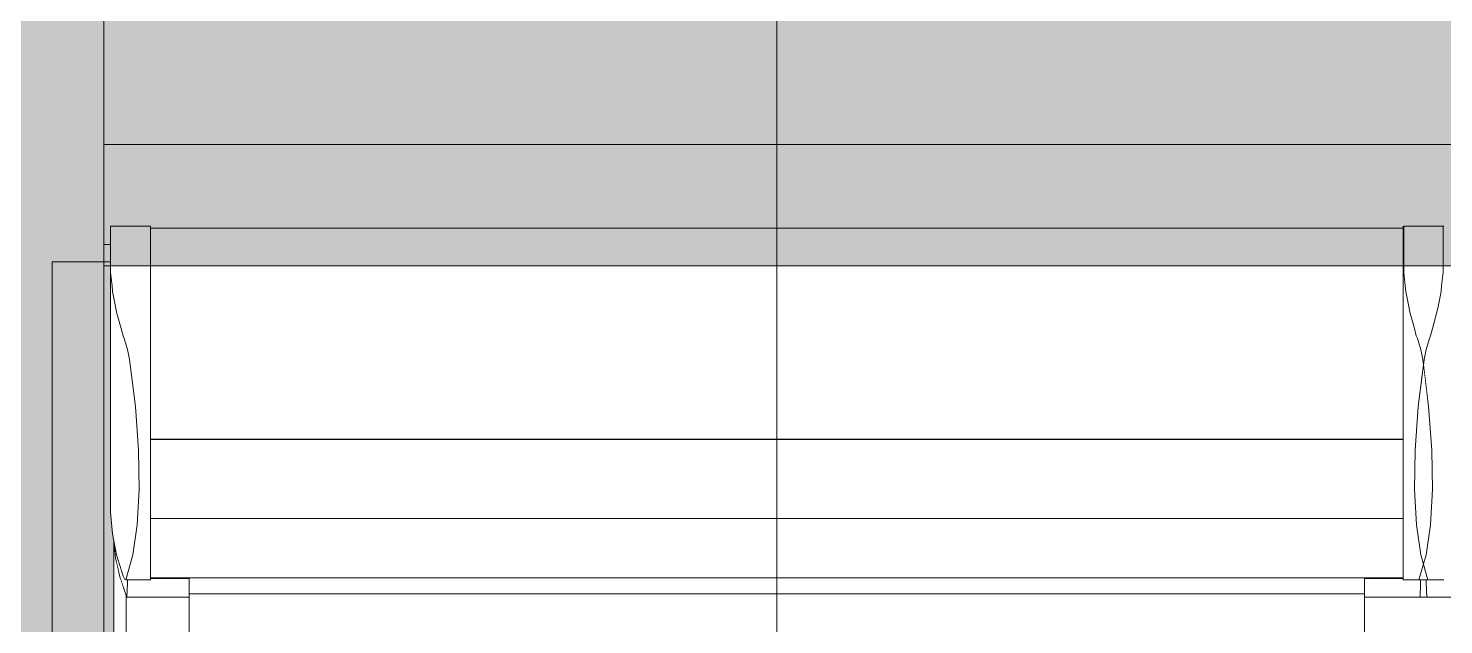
# Model space of a CAD drawing. Header units: metres. Extents: x -3 to 171, y -23 to 41.
# Drawn here: x 16.161 to 17.07, y -14.458 to -14.076 of the extents above; entities that cross this region are included whole.
import ezdxf

# ---------------------------------------------------------------- set-up
doc = ezdxf.new("R2010")
doc.units = ezdxf.units.M
doc.header["$MEASUREMENT"] = 0
doc.set_wipeout_variables(frame=1)
doc.linetypes.add('Wipeout_Contour', pattern=[1, 0, -1])
for name, color, linetype in [('5._2.DG PP STG1_1_310 Dachkonstruktion massiv', 7, 'Continuous'), ('5._2.DG PP STG1_1_325 Dachfenster', 7, 'Continuous'), ('5._2.DG PP STG1_1_330 Dachaufbau', 7, 'Continuous')]:
    doc.layers.add(name, color=color, linetype=linetype)

msp = doc.modelspace()

# ---------------------------------------------------------------- linework, layer by layer
at = {"layer": '5._2.DG PP STG1_1_310 Dachkonstruktion massiv', "color": 7, "linetype": 'Continuous', "lineweight": 18, "ltscale": 1000, "flags": 128}
for points in [[(16.21, -14.15444), (16.21, -14.87004)], [(17.96, -14.15444), (16.21, -14.15444)]]:
    msp.add_lwpolyline(points, dxfattribs=at)
at = {"layer": '5._2.DG PP STG1_1_325 Dachfenster', "color": 7, "linetype": 'Continuous', "lineweight": 13, "ltscale": 1000, "true_color": 0xf4f4f4, "flags": 128}
msp.add_lwpolyline([(16.17685, -14.84386), (16.17685, -14.22551)], dxfattribs=at)

# ---------------------------------------------------------------- wipeouts: each hides what was drawn before it
at = {"color": 254, "linetype": 'Wipeout_Contour', "lineweight": 0, "ltscale": 111.319774}
msp.add_wipeout([(17.04385, -14.25402), (17.04385, -14.26816), (17.05114, -14.26816), (17.04815, -14.2578), (17.04747, -14.25402)], dxfattribs=at).dxf.layer = '5._2.DG PP STG1_1_325 Dachfenster'
at = {"color": 254, "linetype": 'Wipeout_Contour', "lineweight": 0, "ltscale": 111.473602}
msp.add_wipeout([(17.04385, -14.42938), (17.054, -14.42938), (17.05685, -14.41924), (17.05521, -14.4134), (17.04385, -14.4134)], dxfattribs=at).dxf.layer = '5._2.DG PP STG1_1_325 Dachfenster'

# ---------------------------------------------------------------- next in the draw order: wipeouts: each hides what was drawn before it
at = {"color": 254, "linetype": 'Wipeout_Contour', "lineweight": 0, "ltscale": 401.989554}
msp.add_wipeout([(17.93685, -14.15023), (16.21, -14.15023), (16.21, -14.2255), (16.21422, -14.2255), (16.21422, -14.20473), (16.21422, -14.20261), (16.23985, -14.20261), (16.23985, -14.20381), (17.04385, -14.20381), (17.04385, -14.20261), (17.06985, -14.20261), (17.06985, -14.20381), (17.87385, -14.20381), (17.87385, -14.20261), (17.89949, -14.20261), (17.89949, -14.20473), (17.89949, -14.2255), (17.93685, -14.2255)], dxfattribs=at).dxf.layer = '5._2.DG PP STG1_1_325 Dachfenster'
at = {"color": 254, "linetype": 'Wipeout_Contour', "lineweight": 0, "ltscale": 111.169399}
msp.add_wipeout([(17.04385, -14.26816), (17.04385, -14.27474), (17.05302, -14.27474), (17.05225, -14.27283), (17.05114, -14.26816)], dxfattribs=at).dxf.layer = '5._2.DG PP STG1_1_325 Dachfenster'
at = {"color": 254, "linetype": 'Wipeout_Contour', "lineweight": 0, "ltscale": 89.493717}
msp.add_wipeout([(17.04385, -14.39403), (17.04385, -14.4134), (17.05521, -14.4134), (17.05232, -14.39403)], dxfattribs=at).dxf.layer = '5._2.DG PP STG1_1_325 Dachfenster'
at = {"color": 254, "linetype": 'Wipeout_Contour', "lineweight": 0, "ltscale": 66.291856}
msp.add_wipeout([(17.04385, -14.42818), (17.01905, -14.42818), (17.04385, -14.42846)], dxfattribs=at).dxf.layer = '5._2.DG PP STG1_1_325 Dachfenster'

# ---------------------------------------------------------------- next in the draw order: hatches: boundary and pattern name
at = {"layer": '5._2.DG PP STG1_1_325 Dachfenster', "linetype": 'Continuous', "lineweight": 0, "true_color": 0x000000}
msp.add_hatch(color=18, dxfattribs=at).paths.add_polyline_path([(16.17685, -14.22551), (16.17685, -14.84386), (16.21635, -14.84386), (16.21635, -14.40484), (16.21615, -14.40295), (16.21555, -14.39979), (16.21425, -14.38588), (16.21425, -14.37759), (16.21425, -14.36991), (16.21422, -14.29683), (16.21422, -14.28644), (16.21422, -14.28437), (16.21422, -14.22551)])

# ---------------------------------------------------------------- next in the draw order: linework, layer by layer
at = {"layer": '5._2.DG PP STG1_1_325 Dachfenster', "color": 7, "linetype": 'Continuous', "lineweight": 13, "ltscale": 1000, "true_color": 0xf4f4f4, "flags": 128}
for points in [[(16.17685, -14.2255), (16.21422, -14.2255)], [(16.17685, -14.22551), (16.21422, -14.22551)]]:
    msp.add_lwpolyline(points, dxfattribs=at)

# ---------------------------------------------------------------- next in the draw order: wipeouts: each hides what was drawn before it
at = {"color": 254, "linetype": 'Wipeout_Contour', "lineweight": 0, "ltscale": 88.023455}
msp.add_wipeout([(17.93685, -13.5322), (16.21, -13.5322), (16.21, -14.15023), (17.93685, -14.15023)], dxfattribs=at).dxf.layer = '5._2.DG PP STG1_1_325 Dachfenster'
at = {"color": 254, "linetype": 'Wipeout_Contour', "lineweight": 0, "ltscale": 66.637565}
msp.add_wipeout([(17.04385, -14.20261), (17.04385, -14.20997), (17.04422, -14.20261)], dxfattribs=at).dxf.layer = '5._2.DG PP STG1_1_325 Dachfenster'
at = {"color": 254, "linetype": 'Wipeout_Contour', "lineweight": 0, "ltscale": 89.117848}
msp.add_wipeout([(17.04385, -14.27474), (17.04385, -14.2816), (17.0551, -14.2816), (17.05302, -14.27474)], dxfattribs=at).dxf.layer = '5._2.DG PP STG1_1_325 Dachfenster'
at = {"color": 254, "linetype": 'Wipeout_Contour', "lineweight": 0, "ltscale": 89.356695}
msp.add_wipeout([(17.05104, -14.37154), (17.04385, -14.37154), (17.04385, -14.39403), (17.05232, -14.39403)], dxfattribs=at).dxf.layer = '5._2.DG PP STG1_1_325 Dachfenster'
at = {"color": 254, "linetype": 'Wipeout_Contour', "lineweight": 0, "ltscale": 89.353375}
msp.add_wipeout([(17.01905, -14.44058), (17.05469, -14.44058), (17.05505, -14.43142), (17.01905, -14.43142)], dxfattribs=at).dxf.layer = '5._2.DG PP STG1_1_325 Dachfenster'

# ---------------------------------------------------------------- next in the draw order: linework, layer by layer
at = {"layer": '5._2.DG PP STG1_1_325 Dachfenster', "color": 7, "linetype": 'Continuous', "lineweight": 13, "ltscale": 1000, "true_color": 0xf4f4f4, "flags": 128}
for points in [[(16.21, -14.15023), (16.21, -13.5322)], [(17.93685, -14.15023), (16.21, -14.15023)], [(16.21, -14.2255), (16.21, -14.15023)]]:
    msp.add_lwpolyline(points, dxfattribs=at)

# ---------------------------------------------------------------- next in the draw order: wipeouts: each hides what was drawn before it
at = {"color": 254, "linetype": 'Wipeout_Contour', "lineweight": 0, "ltscale": 66.652421}
msp.add_wipeout([(17.04385, -14.20997), (17.04385, -14.21873), (17.04423, -14.20997)], dxfattribs=at).dxf.layer = '5._2.DG PP STG1_1_325 Dachfenster'
at = {"color": 254, "linetype": 'Wipeout_Contour', "lineweight": 0, "ltscale": 107.652925}
msp.add_wipeout([(16.21425, -14.38588), (16.21555, -14.39979), (16.21555, -14.24443), (16.2152, -14.24087), (16.21425, -14.23224)], dxfattribs=at).dxf.layer = '5._2.DG PP STG1_1_325 Dachfenster'
at = {"color": 254, "linetype": 'Wipeout_Contour', "lineweight": 0, "ltscale": 89.220362}
msp.add_wipeout([(17.04385, -14.34615), (17.04385, -14.37154), (17.05104, -14.37154), (17.05147, -14.34615)], dxfattribs=at).dxf.layer = '5._2.DG PP STG1_1_325 Dachfenster'
at = {"color": 254, "linetype": 'Wipeout_Contour', "lineweight": 0, "ltscale": 133.462516}
msp.add_wipeout([(17.01905, -14.42846), (17.01905, -14.43142), (17.05505, -14.43142), (17.05505, -14.42938), (17.04385, -14.42938), (17.04385, -14.42846)], dxfattribs=at).dxf.layer = '5._2.DG PP STG1_1_325 Dachfenster'
at = {"color": 254, "linetype": 'Wipeout_Contour', "lineweight": 0, "ltscale": 90.063145}
msp.add_wipeout([(17.01905, -14.44058), (17.01905, -15.01121), (17.02075, -15.01247), (17.02075, -14.44058)], dxfattribs=at).dxf.layer = '5._2.DG PP STG1_1_325 Dachfenster'

# ---------------------------------------------------------------- next in the draw order: wipeouts: each hides what was drawn before it
at = {"color": 254, "linetype": 'Wipeout_Contour', "lineweight": 0, "ltscale": 86.291652}
msp.add_wipeout([(16.21422, -14.20261), (16.21423, -14.20997), (16.23985, -14.20997), (16.23985, -14.20261)], dxfattribs=at).dxf.layer = '5._2.DG PP STG1_1_325 Dachfenster'
at = {"color": 254, "linetype": 'Wipeout_Contour', "lineweight": 0, "ltscale": 66.670054}
msp.add_wipeout([(17.04385, -14.21873), (17.04385, -14.22906), (17.04424, -14.21873)], dxfattribs=at).dxf.layer = '5._2.DG PP STG1_1_325 Dachfenster'
at = {"color": 254, "linetype": 'Wipeout_Contour', "lineweight": 0, "ltscale": 107.707841}
msp.add_wipeout([(16.21747, -14.25402), (16.21555, -14.24443), (16.21555, -14.39979), (16.21815, -14.41344), (16.21815, -14.2578)], dxfattribs=at).dxf.layer = '5._2.DG PP STG1_1_325 Dachfenster'
at = {"color": 254, "linetype": 'Wipeout_Contour', "lineweight": 0, "ltscale": 89.27261}
msp.add_wipeout([(17.04385, -14.31829), (17.04385, -14.34615), (17.05147, -14.34615), (17.05355, -14.31829)], dxfattribs=at).dxf.layer = '5._2.DG PP STG1_1_325 Dachfenster'
at = {"color": 254, "linetype": 'Wipeout_Contour', "lineweight": 0, "ltscale": 90.122279}
msp.add_wipeout([(17.02075, -14.44058), (17.02075, -15.01247), (17.05615, -15.01247), (17.05615, -14.44058)], dxfattribs=at).dxf.layer = '5._2.DG PP STG1_1_325 Dachfenster'

# ---------------------------------------------------------------- next in the draw order: linework, layer by layer
at = {"layer": '5._2.DG PP STG1_1_325 Dachfenster', "color": 7, "linetype": 'Continuous', "lineweight": 13, "ltscale": 1000, "flags": 128}
msp.add_lwpolyline([(16.21422, -14.20473), (16.21422, -14.20261)], dxfattribs=at)

# ---------------------------------------------------------------- next in the draw order: wipeouts: each hides what was drawn before it
at = {"color": 254, "linetype": 'Wipeout_Contour', "lineweight": 0, "ltscale": 86.312941}
msp.add_wipeout([(16.21423, -14.20997), (16.21424, -14.21873), (16.23985, -14.21873), (16.23985, -14.20997)], dxfattribs=at).dxf.layer = '5._2.DG PP STG1_1_325 Dachfenster'
at = {"color": 254, "linetype": 'Wipeout_Contour', "lineweight": 0, "ltscale": 108.144422}
msp.add_wipeout([(16.21425, -14.23224), (16.2152, -14.24087), (16.23985, -14.24087), (16.23985, -14.22906), (16.21425, -14.22906)], dxfattribs=at).dxf.layer = '5._2.DG PP STG1_1_325 Dachfenster'
at = {"color": 254, "linetype": 'Wipeout_Contour', "lineweight": 0, "ltscale": 110.608895}
msp.add_wipeout([(17.04385, -14.22906), (17.04385, -14.24087), (17.0685, -14.24087), (17.06945, -14.23224), (17.06946, -14.22906)], dxfattribs=at).dxf.layer = '5._2.DG PP STG1_1_325 Dachfenster'
at = {"color": 254, "linetype": 'Wipeout_Contour', "lineweight": 0, "ltscale": 107.78399}
msp.add_wipeout([(16.21815, -14.41344), (16.22225, -14.42693), (16.22225, -14.27283), (16.22114, -14.26816), (16.21815, -14.2578)], dxfattribs=at).dxf.layer = '5._2.DG PP STG1_1_325 Dachfenster'
at = {"color": 254, "linetype": 'Wipeout_Contour', "lineweight": 0, "ltscale": 156.487919}
msp.add_wipeout([(17.05147, -14.34615), (17.05104, -14.37154), (17.05232, -14.39403), (17.05521, -14.4134), (17.05685, -14.41924), (17.05685, -14.29168), (17.05355, -14.31829)], dxfattribs=at).dxf.layer = '5._2.DG PP STG1_1_325 Dachfenster'

# ---------------------------------------------------------------- next in the draw order: linework, layer by layer
at = {"layer": '5._2.DG PP STG1_1_325 Dachfenster', "color": 7, "linetype": 'Continuous', "lineweight": 13, "ltscale": 1000, "flags": 128}
for points in [[(16.21422, -14.29623), (16.21425, -14.36991)], [(16.21425, -14.38455), (16.21425, -14.36991)]]:
    msp.add_lwpolyline(points, dxfattribs=at)

# ---------------------------------------------------------------- next in the draw order: wipeouts: each hides what was drawn before it
at = {"color": 254, "linetype": 'Wipeout_Contour', "lineweight": 0, "ltscale": 87.573936}
msp.add_wipeout([(17.04385, -14.20381), (16.23985, -14.20381), (16.23985, -14.21131), (17.04385, -14.21131)], dxfattribs=at).dxf.layer = '5._2.DG PP STG1_1_325 Dachfenster'
at = {"color": 254, "linetype": 'Wipeout_Contour', "lineweight": 0, "ltscale": 86.338144}
msp.add_wipeout([(16.21424, -14.21873), (16.21425, -14.22906), (16.23985, -14.22906), (16.23985, -14.21873)], dxfattribs=at).dxf.layer = '5._2.DG PP STG1_1_325 Dachfenster'
at = {"color": 254, "linetype": 'Wipeout_Contour', "lineweight": 0, "ltscale": 108.137763}
msp.add_wipeout([(16.2152, -14.24087), (16.21555, -14.24443), (16.21747, -14.25402), (16.23985, -14.25402), (16.23985, -14.24087)], dxfattribs=at).dxf.layer = '5._2.DG PP STG1_1_325 Dachfenster'
at = {"color": 254, "linetype": 'Wipeout_Contour', "lineweight": 0, "ltscale": 110.698106}
msp.add_wipeout([(17.04385, -14.25402), (17.06624, -14.25402), (17.06815, -14.24443), (17.0685, -14.24087), (17.04385, -14.24087)], dxfattribs=at).dxf.layer = '5._2.DG PP STG1_1_325 Dachfenster'
at = {"color": 254, "linetype": 'Wipeout_Contour', "lineweight": 0, "ltscale": 110.88063}
msp.add_wipeout([(17.04385, -14.28817), (17.04385, -14.31829), (17.05355, -14.31829), (17.05685, -14.29168), (17.05642, -14.28817)], dxfattribs=at).dxf.layer = '5._2.DG PP STG1_1_325 Dachfenster'
at = {"color": 254, "linetype": 'Wipeout_Contour', "lineweight": 0, "ltscale": 64.77158}
msp.add_wipeout([(16.21615, -14.40294), (16.21745, -14.4152), (16.21745, -14.40977)], dxfattribs=at).dxf.layer = '5._2.DG PP STG1_1_325 Dachfenster'
at = {"color": 254, "linetype": 'Wipeout_Contour', "lineweight": 0, "ltscale": 86.661175}
msp.add_wipeout([(16.2285, -14.4134), (16.224, -14.42938), (16.23985, -14.42938), (16.23985, -14.4134)], dxfattribs=at).dxf.layer = '5._2.DG PP STG1_1_325 Dachfenster'
at = {"color": 254, "linetype": 'Wipeout_Contour', "lineweight": 0, "ltscale": 89.165412}
msp.add_wipeout([(17.0585, -14.4134), (17.054, -14.42938), (17.06985, -14.42938), (17.06985, -14.4134)], dxfattribs=at).dxf.layer = '5._2.DG PP STG1_1_325 Dachfenster'

# ---------------------------------------------------------------- next in the draw order: linework, layer by layer
at = {"layer": '5._2.DG PP STG1_1_325 Dachfenster', "color": 7, "linetype": 'Continuous', "lineweight": 13, "ltscale": 1000, "flags": 128}
for points in [[(16.21422, -14.20261), (16.23985, -14.20261)], [(16.21422, -14.21437), (16.21, -14.21437)]]:
    msp.add_lwpolyline(points, dxfattribs=at)
at = {"layer": '5._2.DG PP STG1_1_330 Dachaufbau', "color": 7, "linetype": 'Continuous', "lineweight": 18, "ltscale": 1000, "flags": 128}
msp.add_lwpolyline([(16.21, -14.22801), (16.21, -15.07)], dxfattribs=at)

# ---------------------------------------------------------------- next in the draw order: wipeouts: each hides what was drawn before it
at = {"color": 254, "linetype": 'Wipeout_Contour', "lineweight": 0, "ltscale": 87.594989}
msp.add_wipeout([(17.04385, -14.21131), (16.23985, -14.21131), (16.23985, -14.22001), (17.04385, -14.22001)], dxfattribs=at).dxf.layer = '5._2.DG PP STG1_1_325 Dachfenster'
at = {"color": 254, "linetype": 'Wipeout_Contour', "lineweight": 0, "ltscale": 87.64825}
msp.add_wipeout([(16.23985, -14.23026), (16.23985, -14.242), (17.04385, -14.242), (17.04385, -14.23026)], dxfattribs=at).dxf.layer = '5._2.DG PP STG1_1_325 Dachfenster'
at = {"color": 254, "linetype": 'Wipeout_Contour', "lineweight": 0, "ltscale": 88.550157}
msp.add_wipeout([(17.0685, -14.24087), (17.06985, -14.24087), (17.06985, -14.22906), (17.06945, -14.23224)], dxfattribs=at).dxf.layer = '5._2.DG PP STG1_1_325 Dachfenster'
at = {"color": 254, "linetype": 'Wipeout_Contour', "lineweight": 0, "ltscale": 108.120074}
msp.add_wipeout([(16.21747, -14.25402), (16.21815, -14.2578), (16.22114, -14.26816), (16.23985, -14.26816), (16.23985, -14.25402)], dxfattribs=at).dxf.layer = '5._2.DG PP STG1_1_325 Dachfenster'
at = {"color": 254, "linetype": 'Wipeout_Contour', "lineweight": 0, "ltscale": 89.075798}
msp.add_wipeout([(17.04385, -14.2816), (17.04385, -14.28817), (17.05642, -14.28817), (17.0551, -14.2816)], dxfattribs=at).dxf.layer = '5._2.DG PP STG1_1_325 Dachfenster'
at = {"color": 254, "linetype": 'Wipeout_Contour', "lineweight": 0, "ltscale": 86.642189}
msp.add_wipeout([(16.23139, -14.39403), (16.2285, -14.4134), (16.23985, -14.4134), (16.23985, -14.39403)], dxfattribs=at).dxf.layer = '5._2.DG PP STG1_1_325 Dachfenster'
at = {"color": 254, "linetype": 'Wipeout_Contour', "lineweight": 0, "ltscale": 89.148323}
msp.add_wipeout([(17.06139, -14.39403), (17.0585, -14.4134), (17.06985, -14.4134), (17.06985, -14.39403)], dxfattribs=at).dxf.layer = '5._2.DG PP STG1_1_325 Dachfenster'
at = {"color": 254, "linetype": 'Wipeout_Contour', "lineweight": 0, "ltscale": 89.454136}
msp.add_wipeout([(17.05505, -14.43142), (17.05469, -14.44058), (17.09465, -14.44058), (17.09465, -14.43142)], dxfattribs=at).dxf.layer = '5._2.DG PP STG1_1_325 Dachfenster'

# ---------------------------------------------------------------- next in the draw order: linework, layer by layer
at = {"layer": '5._2.DG PP STG1_1_325 Dachfenster', "color": 7, "linetype": 'Continuous', "lineweight": 13, "ltscale": 1000, "flags": 128}
msp.add_lwpolyline([(16.21422, -14.29623), (16.21422, -14.20473)], dxfattribs=at)

# ---------------------------------------------------------------- next in the draw order: wipeouts: each hides what was drawn before it
at = {"color": 254, "linetype": 'Wipeout_Contour', "lineweight": 0, "ltscale": 88.815867}
msp.add_wipeout([(17.06985, -14.20261), (17.04422, -14.20261), (17.04423, -14.20997), (17.06985, -14.20997)], dxfattribs=at).dxf.layer = '5._2.DG PP STG1_1_325 Dachfenster'
at = {"color": 254, "linetype": 'Wipeout_Contour', "lineweight": 0, "ltscale": 87.61964}
msp.add_wipeout([(16.23985, -14.23026), (17.04385, -14.23026), (17.04385, -14.22001), (16.23985, -14.22001)], dxfattribs=at).dxf.layer = '5._2.DG PP STG1_1_325 Dachfenster'
at = {"color": 254, "linetype": 'Wipeout_Contour', "lineweight": 0, "ltscale": 87.68036}
msp.add_wipeout([(16.23985, -14.242), (16.23985, -14.25494), (17.04385, -14.25494), (17.04385, -14.242)], dxfattribs=at).dxf.layer = '5._2.DG PP STG1_1_325 Dachfenster'
at = {"color": 254, "linetype": 'Wipeout_Contour', "lineweight": 0, "ltscale": 110.528202}
msp.add_wipeout([(17.06624, -14.25402), (17.06985, -14.25402), (17.06985, -14.24087), (17.0685, -14.24087), (17.06815, -14.24443)], dxfattribs=at).dxf.layer = '5._2.DG PP STG1_1_325 Dachfenster'
at = {"color": 254, "linetype": 'Wipeout_Contour', "lineweight": 0, "ltscale": 88.920714}
msp.add_wipeout([(17.06985, -14.27474), (17.05302, -14.27474), (17.0551, -14.2816), (17.06985, -14.2816)], dxfattribs=at).dxf.layer = '5._2.DG PP STG1_1_325 Dachfenster'
at = {"color": 254, "linetype": 'Wipeout_Contour', "lineweight": 0, "ltscale": 86.669265}
msp.add_wipeout([(16.23139, -14.39403), (16.23985, -14.39403), (16.23985, -14.37154), (16.23267, -14.37154)], dxfattribs=at).dxf.layer = '5._2.DG PP STG1_1_325 Dachfenster'
at = {"color": 254, "linetype": 'Wipeout_Contour', "lineweight": 0, "ltscale": 89.178612}
msp.add_wipeout([(17.06267, -14.37154), (17.06139, -14.39403), (17.06985, -14.39403), (17.06985, -14.37154)], dxfattribs=at).dxf.layer = '5._2.DG PP STG1_1_325 Dachfenster'
at = {"color": 254, "linetype": 'Wipeout_Contour', "lineweight": 0, "ltscale": 134.096759}
msp.add_wipeout([(17.05505, -14.42938), (17.05505, -14.43142), (17.09465, -14.43142), (17.09465, -14.42846), (17.06985, -14.42846), (17.06985, -14.42938)], dxfattribs=at).dxf.layer = '5._2.DG PP STG1_1_325 Dachfenster'
at = {"color": 254, "linetype": 'Wipeout_Contour', "lineweight": 0, "ltscale": 90.231565}
msp.add_wipeout([(17.05615, -15.01247), (17.09295, -15.01247), (17.09295, -14.44058), (17.05615, -14.44058)], dxfattribs=at).dxf.layer = '5._2.DG PP STG1_1_325 Dachfenster'

# ---------------------------------------------------------------- next in the draw order: linework, layer by layer
at = {"layer": '5._2.DG PP STG1_1_325 Dachfenster', "color": 7, "linetype": 'Continuous', "lineweight": 13, "ltscale": 1000, "flags": 128}
for points in [[(16.23985, -14.20381), (17.04385, -14.20381)], [(17.06985, -14.20261), (17.04422, -14.20261)], [(17.05469, -14.44058), (17.05505, -14.43142), (17.05505, -14.42938)], [(17.05865, -14.42938), (17.05865, -14.43142), (17.05902, -14.44058)]]:
    msp.add_lwpolyline(points, dxfattribs=at)

# ---------------------------------------------------------------- next in the draw order: wipeouts: each hides what was drawn before it
at = {"color": 254, "linetype": 'Wipeout_Contour', "lineweight": 0, "ltscale": 88.836552}
msp.add_wipeout([(17.06985, -14.20997), (17.04423, -14.20997), (17.04424, -14.21873), (17.06985, -14.21873)], dxfattribs=at).dxf.layer = '5._2.DG PP STG1_1_325 Dachfenster'
at = {"color": 254, "linetype": 'Wipeout_Contour', "lineweight": 0, "ltscale": 86.680569}
msp.add_wipeout([(16.23267, -14.37154), (16.23985, -14.37154), (16.23985, -14.34615), (16.23224, -14.34615)], dxfattribs=at).dxf.layer = '5._2.DG PP STG1_1_325 Dachfenster'
at = {"color": 254, "linetype": 'Wipeout_Contour', "lineweight": 0, "ltscale": 89.193097}
msp.add_wipeout([(17.06267, -14.37154), (17.06985, -14.37154), (17.06985, -14.34615), (17.06224, -14.34615)], dxfattribs=at).dxf.layer = '5._2.DG PP STG1_1_325 Dachfenster'
at = {"color": 254, "linetype": 'Wipeout_Contour', "lineweight": 0, "ltscale": 67.798721}
msp.add_wipeout([(17.06985, -14.42846), (17.09465, -14.42846), (17.06985, -14.42818)], dxfattribs=at).dxf.layer = '5._2.DG PP STG1_1_325 Dachfenster'

# ---------------------------------------------------------------- next in the draw order: wipeouts: each hides what was drawn before it
at = {"color": 254, "linetype": 'Wipeout_Contour', "lineweight": 0, "ltscale": 88.86104}
msp.add_wipeout([(17.06985, -14.21873), (17.04424, -14.21873), (17.04425, -14.22906), (17.06985, -14.22906)], dxfattribs=at).dxf.layer = '5._2.DG PP STG1_1_325 Dachfenster'
at = {"color": 254, "linetype": 'Wipeout_Contour', "lineweight": 0, "ltscale": 260.751051}
msp.add_wipeout([(16.22225, -14.27283), (16.22225, -14.42693), (16.22336, -14.4291), (16.224, -14.42938), (16.2285, -14.4134), (16.23139, -14.39403), (16.23267, -14.37154), (16.23224, -14.34615), (16.23016, -14.31829), (16.22642, -14.28817), (16.2251, -14.2816), (16.22302, -14.27474)], dxfattribs=at).dxf.layer = '5._2.DG PP STG1_1_325 Dachfenster'
at = {"color": 254, "linetype": 'Wipeout_Contour', "lineweight": 0, "ltscale": 156.428134}
msp.add_wipeout([(17.05685, -14.29168), (17.05685, -14.41924), (17.0585, -14.4134), (17.06139, -14.39403), (17.06267, -14.37154), (17.06224, -14.34615), (17.06016, -14.31829)], dxfattribs=at).dxf.layer = '5._2.DG PP STG1_1_325 Dachfenster'

# ---------------------------------------------------------------- next in the draw order: linework, layer by layer
at = {"layer": '5._2.DG PP STG1_1_330 Dachaufbau', "color": 7, "linetype": 'Continuous', "lineweight": 18, "ltscale": 1000, "flags": 128}
msp.add_lwpolyline([(17.96, -14.22801), (16.21, -14.22801)], dxfattribs=at)

# ---------------------------------------------------------------- next in the draw order: wipeouts: each hides what was drawn before it
at = {"color": 254, "linetype": 'Wipeout_Contour', "lineweight": 0, "ltscale": 86.40349}
msp.add_wipeout([(16.22302, -14.27474), (16.2251, -14.2816), (16.23985, -14.2816), (16.23985, -14.27474)], dxfattribs=at).dxf.layer = '5._2.DG PP STG1_1_325 Dachfenster'
at = {"color": 254, "linetype": 'Wipeout_Contour', "lineweight": 0, "ltscale": 86.361267}
msp.add_wipeout([(16.22642, -14.28817), (16.23016, -14.31829), (16.23985, -14.31829), (16.23985, -14.28817)], dxfattribs=at).dxf.layer = '5._2.DG PP STG1_1_325 Dachfenster'
at = {"color": 254, "linetype": 'Wipeout_Contour', "lineweight": 0, "ltscale": 88.874268}
msp.add_wipeout([(17.06985, -14.28817), (17.05642, -14.28817), (17.06016, -14.31829), (17.06985, -14.31829)], dxfattribs=at).dxf.layer = '5._2.DG PP STG1_1_325 Dachfenster'
at = {"color": 254, "linetype": 'Wipeout_Contour', "lineweight": 0, "ltscale": 86.946077}
msp.add_wipeout([(16.22505, -14.43142), (16.22469, -14.44058), (16.26465, -14.44058), (16.26465, -14.43142)], dxfattribs=at).dxf.layer = '5._2.DG PP STG1_1_325 Dachfenster'

# ---------------------------------------------------------------- next in the draw order: wipeouts: each hides what was drawn before it
at = {"color": 254, "linetype": 'Wipeout_Contour', "lineweight": 0, "ltscale": 108.477172}
msp.add_wipeout([(16.22114, -14.26816), (16.22225, -14.27283), (16.22302, -14.27474), (16.23985, -14.27474), (16.23985, -14.26816)], dxfattribs=at).dxf.layer = '5._2.DG PP STG1_1_325 Dachfenster'
at = {"color": 254, "linetype": 'Wipeout_Contour', "lineweight": 0, "ltscale": 86.449461}
msp.add_wipeout([(16.2251, -14.2816), (16.22642, -14.28817), (16.23985, -14.28817), (16.23985, -14.2816)], dxfattribs=at).dxf.layer = '5._2.DG PP STG1_1_325 Dachfenster'
at = {"color": 254, "linetype": 'Wipeout_Contour', "lineweight": 0, "ltscale": 88.966782}
msp.add_wipeout([(17.06985, -14.2816), (17.0551, -14.2816), (17.05642, -14.28817), (17.06985, -14.28817)], dxfattribs=at).dxf.layer = '5._2.DG PP STG1_1_325 Dachfenster'
at = {"color": 254, "linetype": 'Wipeout_Contour', "lineweight": 0, "ltscale": 86.489658}
msp.add_wipeout([(16.23016, -14.31829), (16.23224, -14.34615), (16.23985, -14.34615), (16.23985, -14.31829)], dxfattribs=at).dxf.layer = '5._2.DG PP STG1_1_325 Dachfenster'
at = {"color": 254, "linetype": 'Wipeout_Contour', "lineweight": 0, "ltscale": 89.001607}
msp.add_wipeout([(17.06016, -14.31829), (17.06224, -14.34615), (17.06985, -14.34615), (17.06985, -14.31829)], dxfattribs=at).dxf.layer = '5._2.DG PP STG1_1_325 Dachfenster'
at = {"color": 254, "linetype": 'Wipeout_Contour', "lineweight": 0, "ltscale": 108.313124}
msp.add_wipeout([(16.22415, -14.43932), (16.2246, -14.4405), (16.22505, -14.43142), (16.22505, -14.42938), (16.22415, -14.42938)], dxfattribs=at).dxf.layer = '5._2.DG PP STG1_1_325 Dachfenster'

# ---------------------------------------------------------------- next in the draw order: wipeouts: each hides what was drawn before it
at = {"color": 254, "linetype": 'Wipeout_Contour', "lineweight": 0, "ltscale": 87.741565}
msp.add_wipeout([(16.23985, -14.26901), (16.23985, -14.27509), (17.04385, -14.27509), (17.04385, -14.26901)], dxfattribs=at).dxf.layer = '5._2.DG PP STG1_1_325 Dachfenster'
at = {"color": 254, "linetype": 'Wipeout_Contour', "lineweight": 0, "ltscale": 87.888337}
msp.add_wipeout([(17.04385, -14.31738), (16.23985, -14.31738), (16.23985, -14.33908), (17.04385, -14.33908)], dxfattribs=at).dxf.layer = '5._2.DG PP STG1_1_325 Dachfenster'
at = {"color": 254, "linetype": 'Wipeout_Contour', "lineweight": 0, "ltscale": 108.450685}
msp.add_wipeout([(16.21745, -14.4152), (16.22015, -14.42737), (16.22015, -14.42002), (16.21815, -14.41344), (16.21745, -14.40977)], dxfattribs=at).dxf.layer = '5._2.DG PP STG1_1_325 Dachfenster'

# ---------------------------------------------------------------- next in the draw order: wipeouts: each hides what was drawn before it
at = {"color": 254, "linetype": 'Wipeout_Contour', "lineweight": 0, "ltscale": 87.715521}
msp.add_wipeout([(17.04385, -14.25494), (16.23985, -14.25494), (16.23985, -14.26901), (17.04385, -14.26901)], dxfattribs=at).dxf.layer = '5._2.DG PP STG1_1_325 Dachfenster'
at = {"color": 254, "linetype": 'Wipeout_Contour', "lineweight": 0, "ltscale": 87.757866}
msp.add_wipeout([(16.23985, -14.28152), (17.04385, -14.28152), (17.04385, -14.27509), (16.23985, -14.27509)], dxfattribs=at).dxf.layer = '5._2.DG PP STG1_1_325 Dachfenster'
at = {"color": 254, "linetype": 'Wipeout_Contour', "lineweight": 0, "ltscale": 87.821403}
msp.add_wipeout([(16.23985, -14.28761), (16.23985, -14.31738), (17.04385, -14.31738), (17.04385, -14.28761)], dxfattribs=at).dxf.layer = '5._2.DG PP STG1_1_325 Dachfenster'
at = {"color": 254, "linetype": 'Wipeout_Contour', "lineweight": 0, "ltscale": 129.847342}
msp.add_wipeout([(16.22015, -14.42737), (16.22415, -14.43932), (16.22415, -14.42938), (16.22336, -14.4291), (16.22225, -14.42693), (16.22015, -14.42002)], dxfattribs=at).dxf.layer = '5._2.DG PP STG1_1_325 Dachfenster'

# ---------------------------------------------------------------- next in the draw order: wipeouts: each hides what was drawn before it
at = {"color": 254, "linetype": 'Wipeout_Contour', "lineweight": 0, "ltscale": 111.279531}
msp.add_wipeout([(17.04747, -14.25402), (17.04815, -14.2578), (17.05114, -14.26816), (17.06985, -14.26816), (17.06985, -14.25402)], dxfattribs=at).dxf.layer = '5._2.DG PP STG1_1_325 Dachfenster'
at = {"color": 254, "linetype": 'Wipeout_Contour', "lineweight": 0, "ltscale": 87.774155}
msp.add_wipeout([(16.23985, -14.28761), (17.04385, -14.28761), (17.04385, -14.28152), (16.23985, -14.28152)], dxfattribs=at).dxf.layer = '5._2.DG PP STG1_1_325 Dachfenster'
at = {"color": 254, "linetype": 'Wipeout_Contour', "lineweight": 0, "ltscale": 108.698697}
msp.add_wipeout([(16.21635, -14.40484), (16.21635, -14.97514), (16.21765, -14.98739), (16.21765, -14.4161), (16.21745, -14.4152)], dxfattribs=at).dxf.layer = '5._2.DG PP STG1_1_325 Dachfenster'
at = {"color": 254, "linetype": 'Wipeout_Contour', "lineweight": 0, "ltscale": 130.322371}
msp.add_wipeout([(16.23985, -14.42938), (16.22505, -14.42938), (16.22505, -14.43142), (16.26465, -14.43142), (16.26465, -14.42846), (16.23985, -14.42846)], dxfattribs=at).dxf.layer = '5._2.DG PP STG1_1_325 Dachfenster'
at = {"color": 254, "linetype": 'Wipeout_Contour', "lineweight": 0, "ltscale": 109.317147}
msp.add_wipeout([(16.22435, -14.43984), (16.22435, -15.01151), (16.22615, -15.01247), (16.22615, -14.44058), (16.22469, -14.44058)], dxfattribs=at).dxf.layer = '5._2.DG PP STG1_1_325 Dachfenster'

# ---------------------------------------------------------------- next in the draw order: wipeouts: each hides what was drawn before it
at = {"color": 254, "linetype": 'Wipeout_Contour', "lineweight": 0, "ltscale": 111.628179}
msp.add_wipeout([(17.05114, -14.26816), (17.05225, -14.27283), (17.05302, -14.27474), (17.06985, -14.27474), (17.06985, -14.26816)], dxfattribs=at).dxf.layer = '5._2.DG PP STG1_1_325 Dachfenster'
at = {"color": 254, "linetype": 'Wipeout_Contour', "lineweight": 0, "ltscale": 108.688576}
msp.add_wipeout([(16.21765, -14.4161), (16.21765, -14.98739), (16.22035, -14.99956), (16.22035, -14.42797), (16.22015, -14.42737)], dxfattribs=at).dxf.layer = '5._2.DG PP STG1_1_325 Dachfenster'
at = {"color": 254, "linetype": 'Wipeout_Contour', "lineweight": 0, "ltscale": 88.128398}
msp.add_wipeout([(17.04385, -14.41206), (16.23985, -14.41206), (16.23985, -14.42818), (17.04385, -14.42818)], dxfattribs=at).dxf.layer = '5._2.DG PP STG1_1_325 Dachfenster'
at = {"color": 254, "linetype": 'Wipeout_Contour', "lineweight": 0, "ltscale": 87.745315}
msp.add_wipeout([(16.22615, -14.44058), (16.22615, -15.01247), (16.26295, -15.01247), (16.26295, -14.44058)], dxfattribs=at).dxf.layer = '5._2.DG PP STG1_1_325 Dachfenster'

# ---------------------------------------------------------------- next in the draw order: linework, layer by layer
at = {"layer": '5._2.DG PP STG1_1_325 Dachfenster', "color": 7, "linetype": 'Continuous', "lineweight": 13, "ltscale": 1000, "flags": 128}
for points in [[(17.06949, -14.20261), (17.06948, -14.20997), (17.06947, -14.21873), (17.06946, -14.22906), (17.06945, -14.23224), (17.0685, -14.24087), (17.06815, -14.24443), (17.06624, -14.25402), (17.06555, -14.2578), (17.06257, -14.26816), (17.06145, -14.27283), (17.06069, -14.27474), (17.05861, -14.2816), (17.05729, -14.28817), (17.05355, -14.31829), (17.05147, -14.34615), (17.05104, -14.37154), (17.05232, -14.39403), (17.05521, -14.4134), (17.05971, -14.42938)], [(17.06985, -14.42938), (17.054, -14.42938), (17.04385, -14.42938)]]:
    msp.add_lwpolyline(points, dxfattribs=at)

# ---------------------------------------------------------------- next in the draw order: wipeouts: each hides what was drawn before it
at = {"color": 254, "linetype": 'Wipeout_Contour', "lineweight": 0, "ltscale": 88.079648}
msp.add_wipeout([(17.04385, -14.39084), (16.23985, -14.39084), (16.23985, -14.41206), (17.04385, -14.41206)], dxfattribs=at).dxf.layer = '5._2.DG PP STG1_1_325 Dachfenster'
at = {"color": 254, "linetype": 'Wipeout_Contour', "lineweight": 0, "ltscale": 108.723906}
msp.add_wipeout([(16.22415, -14.43932), (16.22035, -14.42797), (16.22035, -14.99956), (16.22435, -15.01151), (16.22435, -14.43984)], dxfattribs=at).dxf.layer = '5._2.DG PP STG1_1_325 Dachfenster'
at = {"color": 254, "linetype": 'Wipeout_Contour', "lineweight": 0, "ltscale": 87.799161}
msp.add_wipeout([(16.26295, -14.44058), (16.26295, -15.01247), (16.26465, -15.01121), (16.26465, -14.44058)], dxfattribs=at).dxf.layer = '5._2.DG PP STG1_1_325 Dachfenster'

# ---------------------------------------------------------------- next in the draw order: linework, layer by layer
at = {"layer": '5._2.DG PP STG1_1_325 Dachfenster', "color": 7, "linetype": 'Continuous', "lineweight": 13, "ltscale": 1000, "flags": 128}
for points in [[(16.21422, -14.20261), (16.21423, -14.20997), (16.21424, -14.21873), (16.21425, -14.22906), (16.21425, -14.23224), (16.2152, -14.24087), (16.21555, -14.24443), (16.21747, -14.25402), (16.21815, -14.2578), (16.22114, -14.26816), (16.22225, -14.27283), (16.22302, -14.27474), (16.2251, -14.2816), (16.22642, -14.28817), (16.23016, -14.31829), (16.23224, -14.34615), (16.23267, -14.37154), (16.23139, -14.39403), (16.2285, -14.4134), (16.224, -14.42938)], [(16.22336, -14.4291), (16.22225, -14.42693), (16.21815, -14.41344), (16.21555, -14.39979), (16.21425, -14.38588), (16.21425, -14.38455)], [(16.21615, -14.40295), (16.21745, -14.4152), (16.22015, -14.42737), (16.22415, -14.43932), (16.2246, -14.4405)], [(16.21635, -14.97514), (16.21635, -14.40484)], [(16.22336, -14.4291), (16.224, -14.42938)], [(16.224, -14.42938), (16.23985, -14.42938)], [(16.22469, -14.44058), (16.22505, -14.43142), (16.22505, -14.42938)], [(16.22435, -15.01151), (16.22435, -14.43984)]]:
    msp.add_lwpolyline(points, dxfattribs=at)

# ---------------------------------------------------------------- next in the draw order: wipeouts: each hides what was drawn before it
at = {"color": 254, "linetype": 'Wipeout_Contour', "lineweight": 0, "ltscale": 88.050327}
msp.add_wipeout([(17.04385, -14.39), (16.23985, -14.39), (16.23985, -14.39084), (17.04385, -14.39084)], dxfattribs=at).dxf.layer = '5._2.DG PP STG1_1_325 Dachfenster'
at = {"color": 254, "linetype": 'Wipeout_Contour', "lineweight": 0, "ltscale": 88.206002}
msp.add_wipeout([(16.26465, -14.44881), (16.26465, -14.4523), (17.01905, -14.4523), (17.01905, -14.44881)], dxfattribs=at).dxf.layer = '5._2.DG PP STG1_1_325 Dachfenster'

# ---------------------------------------------------------------- next in the draw order: wipeouts: each hides what was drawn before it
at = {"color": 254, "linetype": 'Wipeout_Contour', "lineweight": 0, "ltscale": 88.019038}
msp.add_wipeout([(16.23985, -14.36652), (16.23985, -14.39), (17.04385, -14.39), (17.04385, -14.36652)], dxfattribs=at).dxf.layer = '5._2.DG PP STG1_1_325 Dachfenster'
at = {"color": 254, "linetype": 'Wipeout_Contour', "lineweight": 0, "ltscale": 88.19655}
msp.add_wipeout([(16.26465, -14.44509), (16.26465, -14.44881), (17.01905, -14.44881), (17.01905, -14.44509)], dxfattribs=at).dxf.layer = '5._2.DG PP STG1_1_325 Dachfenster'
at = {"color": 254, "linetype": 'Wipeout_Contour', "lineweight": 0, "ltscale": 88.222179}
msp.add_wipeout([(16.26465, -14.45811), (17.01905, -14.45811), (17.01905, -14.45535), (16.26465, -14.45535)], dxfattribs=at).dxf.layer = '5._2.DG PP STG1_1_325 Dachfenster'

# ---------------------------------------------------------------- next in the draw order: linework, layer by layer
at = {"layer": '5._2.DG PP STG1_1_325 Dachfenster', "color": 7, "linetype": 'Continuous', "lineweight": 13, "ltscale": 1000, "flags": 128}
msp.add_lwpolyline([(16.23985, -14.39), (17.04385, -14.39)], dxfattribs=at)

# ---------------------------------------------------------------- next in the draw order: wipeouts: each hides what was drawn before it
at = {"color": 254, "linetype": 'Wipeout_Contour', "lineweight": 0, "ltscale": 87.953973}
msp.add_wipeout([(17.04385, -14.34014), (16.23985, -14.34014), (16.23985, -14.36652), (17.04385, -14.36652)], dxfattribs=at).dxf.layer = '5._2.DG PP STG1_1_325 Dachfenster'
at = {"color": 254, "linetype": 'Wipeout_Contour', "lineweight": 0, "ltscale": 88.18659}
msp.add_wipeout([(16.26465, -14.44121), (16.26465, -14.44509), (17.01905, -14.44509), (17.01905, -14.44121)], dxfattribs=at).dxf.layer = '5._2.DG PP STG1_1_325 Dachfenster'
at = {"color": 254, "linetype": 'Wipeout_Contour', "lineweight": 0, "ltscale": 88.214572}
msp.add_wipeout([(16.26465, -14.45535), (17.01905, -14.45535), (17.01905, -14.4523), (16.26465, -14.4523)], dxfattribs=at).dxf.layer = '5._2.DG PP STG1_1_325 Dachfenster'

# ---------------------------------------------------------------- next in the draw order: wipeouts: each hides what was drawn before it
at = {"color": 254, "linetype": 'Wipeout_Contour', "lineweight": 0, "ltscale": 87.917474}
msp.add_wipeout([(16.23985, -14.3393), (16.23985, -14.33986), (17.04385, -14.33986), (17.04385, -14.3393)], dxfattribs=at).dxf.layer = '5._2.DG PP STG1_1_325 Dachfenster'
at = {"color": 254, "linetype": 'Wipeout_Contour', "lineweight": 0, "ltscale": 88.179239}
msp.add_wipeout([(17.01905, -14.44012), (16.26465, -14.44012), (16.26465, -14.44062), (17.01905, -14.44062)], dxfattribs=at).dxf.layer = '5._2.DG PP STG1_1_325 Dachfenster'

# ---------------------------------------------------------------- next in the draw order: wipeouts: each hides what was drawn before it
at = {"color": 254, "linetype": 'Wipeout_Contour', "lineweight": 0, "ltscale": 66.349126}
msp.add_wipeout([(16.23985, -14.34014), (17.04385, -14.34014), (16.23985, -14.33986)], dxfattribs=at).dxf.layer = '5._2.DG PP STG1_1_325 Dachfenster'
at = {"color": 254, "linetype": 'Wipeout_Contour', "lineweight": 0, "ltscale": 88.175413}
msp.add_wipeout([(16.26465, -14.43844), (16.26465, -14.43938), (17.01905, -14.43938), (17.01905, -14.43844)], dxfattribs=at).dxf.layer = '5._2.DG PP STG1_1_325 Dachfenster'

# ---------------------------------------------------------------- next in the draw order: linework, layer by layer
at = {"layer": '5._2.DG PP STG1_1_325 Dachfenster', "color": 7, "linetype": 'Continuous', "lineweight": 13, "ltscale": 1000, "flags": 128}
for points in [[(16.23985, -14.20261), (16.23985, -14.20997), (16.23985, -14.21873), (16.23985, -14.22906), (16.23985, -14.24087), (16.23985, -14.25402), (16.23985, -14.26816), (16.23985, -14.27474), (16.23985, -14.2816), (16.23985, -14.28817), (16.23985, -14.31829), (16.23985, -14.34615), (16.23985, -14.37154), (16.23985, -14.39403), (16.23985, -14.4134), (16.23985, -14.42938)], [(17.04385, -14.20261), (17.04385, -14.20997), (17.04385, -14.21873), (17.04385, -14.22906), (17.04385, -14.24087), (17.04385, -14.25402), (17.04385, -14.26816), (17.04385, -14.27474), (17.04385, -14.2816), (17.04385, -14.28817), (17.04385, -14.31829), (17.04385, -14.34615), (17.04385, -14.37154), (17.04385, -14.39403), (17.04385, -14.4134), (17.04385, -14.42938)], [(17.04422, -14.20261), (17.04423, -14.20997), (17.04424, -14.21873), (17.04425, -14.22906), (17.04425, -14.23224), (17.0452, -14.24087), (17.04555, -14.24443), (17.04747, -14.25402), (17.04815, -14.2578), (17.05114, -14.26816), (17.05225, -14.27283), (17.05302, -14.27474), (17.0551, -14.2816), (17.05642, -14.28817), (17.06016, -14.31829), (17.06224, -14.34615), (17.06267, -14.37154), (17.06139, -14.39403), (17.0585, -14.4134), (17.054, -14.42938)], [(16.23985, -14.33908), (17.04385, -14.33908)]]:
    msp.add_lwpolyline(points, dxfattribs=at)

# ---------------------------------------------------------------- next in the draw order: wipeouts: each hides what was drawn before it
at = {"color": 254, "linetype": 'Wipeout_Contour', "lineweight": 0, "ltscale": 88.172203}
msp.add_wipeout([(17.01905, -14.43692), (16.26465, -14.43692), (16.26465, -14.43844), (17.01905, -14.43844)], dxfattribs=at).dxf.layer = '5._2.DG PP STG1_1_325 Dachfenster'

# ---------------------------------------------------------------- next in the draw order: wipeouts: each hides what was drawn before it
at = {"color": 254, "linetype": 'Wipeout_Contour', "lineweight": 0, "ltscale": 88.162086}
msp.add_wipeout([(16.26465, -14.43497), (17.01905, -14.43497), (17.01905, -14.43265), (16.26465, -14.43265)], dxfattribs=at).dxf.layer = '5._2.DG PP STG1_1_325 Dachfenster'

# ---------------------------------------------------------------- next in the draw order: wipeouts: each hides what was drawn before it
at = {"color": 254, "linetype": 'Wipeout_Contour', "lineweight": 0, "ltscale": 88.149574}
msp.add_wipeout([(16.26465, -14.4299), (17.01905, -14.4299), (17.01905, -14.42818), (16.26465, -14.42818)], dxfattribs=at).dxf.layer = '5._2.DG PP STG1_1_325 Dachfenster'
at = {"color": 254, "linetype": 'Wipeout_Contour', "lineweight": 0, "ltscale": 88.167665}
msp.add_wipeout([(16.26465, -14.43497), (16.26465, -14.43692), (17.01905, -14.43692), (17.01905, -14.43497)], dxfattribs=at).dxf.layer = '5._2.DG PP STG1_1_325 Dachfenster'

# ---------------------------------------------------------------- next in the draw order: wipeouts: each hides what was drawn before it
at = {"color": 254, "linetype": 'Wipeout_Contour', "lineweight": 0, "ltscale": 88.155456}
msp.add_wipeout([(16.26465, -14.4299), (16.26465, -14.43265), (17.01905, -14.43265), (17.01905, -14.4299)], dxfattribs=at).dxf.layer = '5._2.DG PP STG1_1_325 Dachfenster'
at = {"color": 254, "linetype": 'Wipeout_Contour', "lineweight": 0, "ltscale": 66.564954}
msp.add_wipeout([(16.26465, -14.44085), (17.01905, -14.44085), (16.26465, -14.44069)], dxfattribs=at).dxf.layer = '5._2.DG PP STG1_1_325 Dachfenster'

# ---------------------------------------------------------------- next in the draw order: linework, layer by layer
at = {"layer": '5._2.DG PP STG1_1_325 Dachfenster', "color": 7, "linetype": 'Continuous', "lineweight": 13, "ltscale": 1000, "flags": 128}
for points in [[(16.23985, -14.42818), (17.04385, -14.42818)], [(16.23985, -14.42846), (16.26465, -14.42846)], [(17.01905, -14.42846), (17.04385, -14.42846)]]:
    msp.add_lwpolyline(points, dxfattribs=at)

# ---------------------------------------------------------------- next in the draw order: wipeouts: each hides what was drawn before it
at = {"color": 254, "linetype": 'Wipeout_Contour', "lineweight": 0, "ltscale": 66.565528}
msp.add_wipeout([(16.26465, -14.44121), (17.01905, -14.44121), (16.26465, -14.44085)], dxfattribs=at).dxf.layer = '5._2.DG PP STG1_1_325 Dachfenster'

# ---------------------------------------------------------------- next in the draw order: wipeouts: each hides what was drawn before it
at = {"color": 254, "linetype": 'Wipeout_Contour', "lineweight": 0, "ltscale": 66.5647}
msp.add_wipeout([(16.26465, -14.44069), (17.01905, -14.44069), (16.26465, -14.44062)], dxfattribs=at).dxf.layer = '5._2.DG PP STG1_1_325 Dachfenster'

# ---------------------------------------------------------------- next in the draw order: hatches: boundary and pattern name
at = {"layer": '5._2.DG PP STG1_1_330 Dachaufbau', "linetype": 'Continuous', "lineweight": 0, "true_color": 0x000000}
msp.add_hatch(color=18, dxfattribs=at).paths.add_polyline_path([(18.49988, -12.93), (18.49988, -13.58499), (12.55, -13.58499), (12.55, -15.07), (13.745, -15.07), (13.745, -14.22801), (15.495, -14.22801), (15.495, -15.07), (16.21, -15.07), (16.21, -14.22801), (17.96, -14.22801), (17.96, -15.07), (18.9348, -15.07), (18.94193, -12.93)])

# ---------------------------------------------------------------- next in the draw order: linework, layer by layer
at = {"layer": '5._2.DG PP STG1_1_325 Dachfenster', "color": 7, "linetype": 'Continuous', "lineweight": 13, "ltscale": 1000}
msp.add_line((16.64185, -15.88032), (16.64185, -13.9497), dxfattribs=at)
at = {"layer": '5._2.DG PP STG1_1_325 Dachfenster', "color": 7, "linetype": 'Continuous', "lineweight": 13, "ltscale": 1000, "flags": 128}
for points in [[(16.26465, -14.42846), (16.26465, -14.43142), (16.26465, -14.44058)], [(17.01905, -14.42846), (17.01905, -14.43142), (17.01905, -14.44058)], [(16.22469, -14.44058), (16.26465, -14.44058)], [(17.01905, -14.43844), (16.26465, -14.43844)], [(16.26465, -15.01121), (16.26465, -14.44058)], [(17.01905, -15.01121), (17.01905, -14.44058)], [(17.09465, -14.44058), (17.05469, -14.44058), (17.01905, -14.44058)]]:
    msp.add_lwpolyline(points, dxfattribs=at)

doc.saveas('drawing.dxf')
